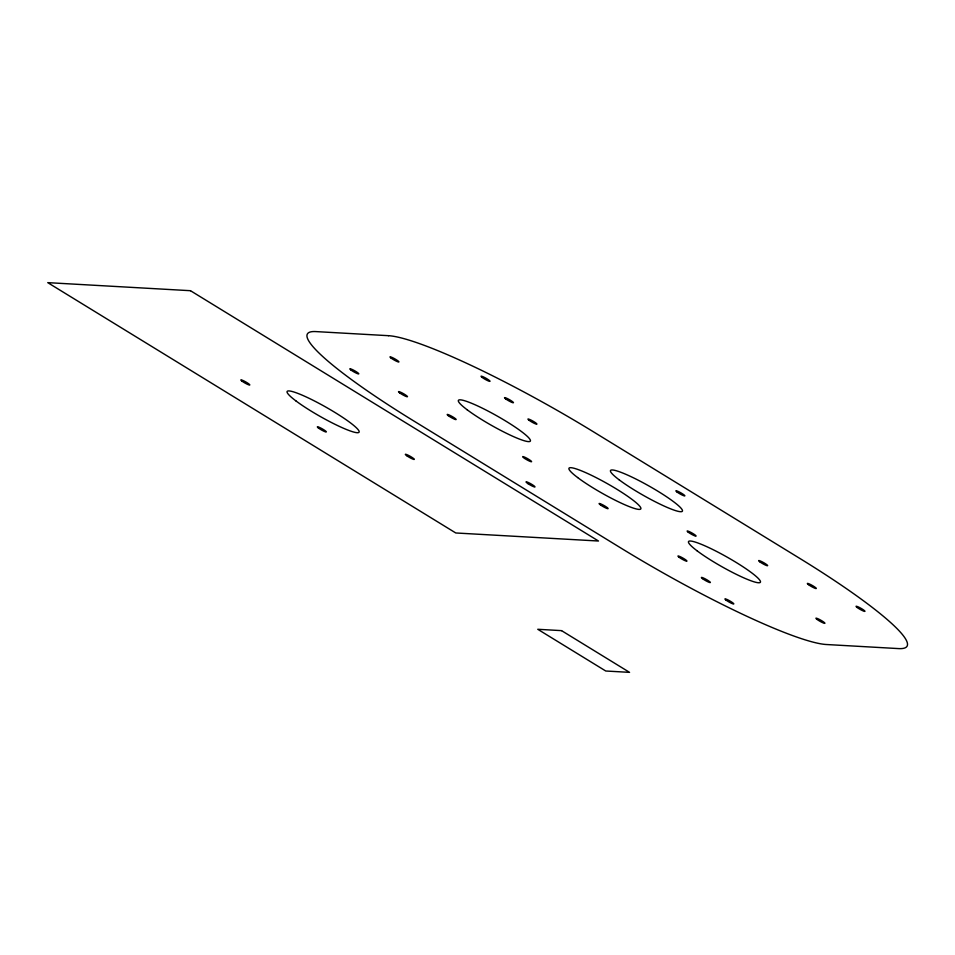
<?xml version="1.0" encoding="UTF-8"?>
<svg xmlns="http://www.w3.org/2000/svg" width="955" height="955" viewBox="0 0 955 955"><rect width="100%" height="100%" fill="white"/><g stroke="black" fill="none" stroke-linecap="round" stroke-linejoin="round"><path stroke-width="1.43" d="M190.475 290.702L47.75 282.644L455.774 532.974L598.487 541.019L190.475 290.702M388.446 335.683L315.854 331.588A182.584 24.15 29.5 0 0 413.658 420.892L621.192 548.23A184.578 24.412 29.5 0 0 826.445 644.518L898.476 648.588A184.578 24.412 29.5 0 0 799.598 558.293L593.7 431.97A184.578 24.412 29.5 0 0 388.446 335.683M561.54 630.634L537.761 629.285L605.757 671.007L629.548 672.356L561.54 630.634M448.277 415.652A5.157 0.68 29.5 0 0 455.941 419.627A5.157 0.68 29.5 0 0 450.856 415.795A5.157 0.68 29.5 0 0 448.277 415.652M350.915 369.979A5.157 0.68 29.5 0 0 358.579 373.954A5.157 0.68 29.5 0 0 353.493 370.122A5.157 0.68 29.5 0 0 350.915 369.979M577.62 477.536A41.268 5.455 29.5 0 0 638.907 509.397A41.268 5.455 29.5 0 0 598.176 478.682A41.268 5.455 29.5 0 0 577.62 477.536M697.186 550.892A41.268 5.455 29.5 0 0 758.485 582.753A41.268 5.455 29.5 0 0 717.754 552.038A41.268 5.455 29.5 0 0 697.186 550.892M702.486 578.635A5.157 0.68 29.5 0 0 710.15 582.61A5.157 0.68 29.5 0 0 705.065 578.778A5.157 0.68 29.5 0 0 702.486 578.635M808.419 584.603A5.157 0.68 29.5 0 0 816.083 588.59A5.157 0.68 29.5 0 0 810.986 584.746A5.157 0.68 29.5 0 0 808.419 584.603M759.738 561.767A5.157 0.68 29.5 0 0 767.402 565.754A5.157 0.68 29.5 0 0 762.317 561.91A5.157 0.68 29.5 0 0 759.738 561.767M524.593 458.412A5.157 0.68 29.5 0 0 531.613 461.707A5.157 0.68 29.5 0 0 525.166 457.385A5.157 0.68 29.5 0 0 524.593 458.412M679.041 557.219A5.157 0.68 29.5 0 0 686.705 561.206A5.157 0.68 29.5 0 0 681.619 557.362A5.157 0.68 29.5 0 0 679.041 557.219M857.089 607.44A5.157 0.68 29.5 0 0 864.753 611.427A5.157 0.68 29.5 0 0 859.667 607.595A5.157 0.68 29.5 0 0 857.089 607.44M817.014 619.389A5.157 0.68 29.5 0 0 824.678 623.376A5.157 0.68 29.5 0 0 819.593 619.532A5.157 0.68 29.5 0 0 817.014 619.389M399.596 392.815A5.157 0.68 29.5 0 0 407.26 396.791A5.157 0.68 29.5 0 0 402.174 392.959A5.157 0.68 29.5 0 0 399.596 392.815M529.034 420.236A5.157 0.68 29.5 0 0 536.698 424.211A5.157 0.68 29.5 0 0 531.613 420.379A5.157 0.68 29.5 0 0 529.034 420.236M505.589 398.82A5.157 0.68 29.5 0 0 513.253 402.795A5.157 0.68 29.5 0 0 508.156 398.963A5.157 0.68 29.5 0 0 505.589 398.82M391.037 358.041A5.157 0.68 29.5 0 0 398.701 362.029A5.157 0.68 29.5 0 0 393.603 358.185A5.157 0.68 29.5 0 0 391.037 358.041M601.089 505.35A5.157 0.68 29.5 0 0 608.12 508.645A5.157 0.68 29.5 0 0 601.674 504.312A5.157 0.68 29.5 0 0 601.089 505.35M482.132 377.404A5.157 0.68 29.5 0 0 489.796 381.391A5.157 0.68 29.5 0 0 484.71 377.547A5.157 0.68 29.5 0 0 482.132 377.404M725.943 600.038A5.157 0.68 29.5 0 0 733.595 604.026A5.157 0.68 29.5 0 0 728.51 600.194A5.157 0.68 29.5 0 0 725.943 600.038M676.964 491.968A5.157 0.68 29.5 0 0 684.628 495.955A5.157 0.68 29.5 0 0 679.542 492.112A5.157 0.68 29.5 0 0 676.964 491.968M619.174 479.84A41.268 5.455 29.5 0 0 680.473 511.701A41.268 5.455 29.5 0 0 639.743 480.986A41.268 5.455 29.5 0 0 619.174 479.84M688.209 532.186A5.157 0.68 29.5 0 0 695.873 536.173A5.157 0.68 29.5 0 0 690.775 532.329A5.157 0.68 29.5 0 0 688.209 532.186M527.984 483.648A5.157 0.68 29.5 0 0 535.003 486.943A5.157 0.68 29.5 0 0 528.569 482.621A5.157 0.68 29.5 0 0 527.984 483.648M467.114 409.743A41.268 5.455 29.5 0 0 528.402 441.604A41.268 5.455 29.5 0 0 487.683 410.877A41.268 5.455 29.5 0 0 467.114 409.743M318.433 428.019A5.157 0.68 29.5 0 0 326.097 432.006A5.157 0.68 29.5 0 0 321.011 428.162A5.157 0.68 29.5 0 0 318.433 428.019M241.925 381.093A5.157 0.68 29.5 0 0 249.589 385.068A5.157 0.68 29.5 0 0 244.504 381.236A5.157 0.68 29.5 0 0 241.925 381.093M295.835 400.837A41.268 5.455 29.5 0 0 357.122 432.699A41.268 5.455 29.5 0 0 316.403 401.971A41.268 5.455 29.5 0 0 295.835 400.837M407.296 456.108A5.157 0.68 29.5 0 0 414.327 459.403A5.157 0.68 29.5 0 0 407.881 455.081A5.157 0.68 29.5 0 0 407.296 456.108"/></g></svg>
